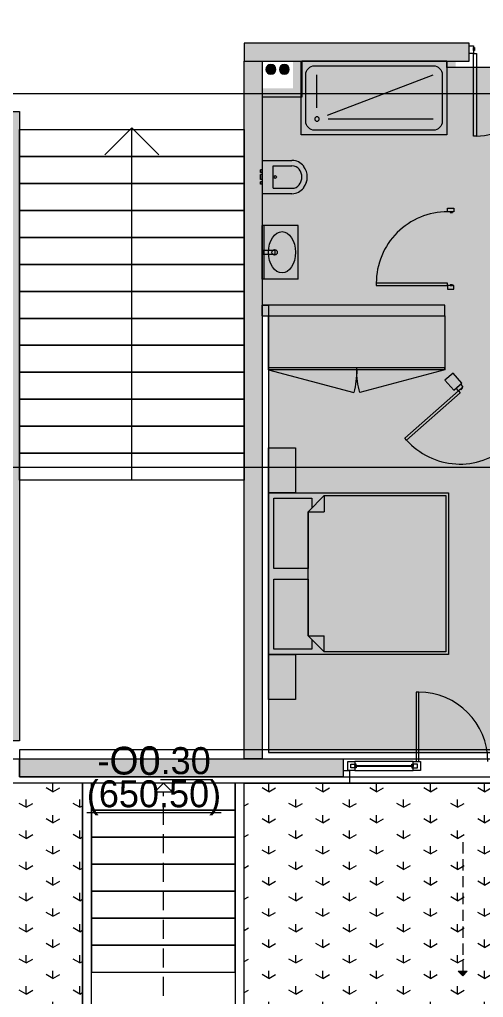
# Model space of a CAD drawing. Header units: millimetres. Extents: x 475159934 to 476245151, y 4620917055 to 4621447368.
# Drawn here: x 475283324 to 475288484, y 4620988635 to 4620999514 of the extents above; entities that cross this region are included whole.
import ezdxf

# ---------------------------------------------------------------- set-up
doc = ezdxf.new("R2010")
doc.units = ezdxf.units.MM
doc.header["$MEASUREMENT"] = 0
doc.linetypes.add('( Hidden )', pattern=[187.5, 125, -62.5])
doc.linetypes.add('Hidden Line', pattern=[317.5, 211.666667, -105.833333])
for name, color, linetype, lineweight in [('2D Drafting - General_Pen_No__1_Pen_No__7', 7, 'Continuous', 0), ('2D Drafting - General_Pen_No__1_Pen_No__7_Pen_No__7', 7, 'Continuous', 0), ('2D Drafting - General_Pen_No__250_Pen_No__2_Pen_No__7', 7, 'Continuous', 0), ('2D Drafting - General_Pen_No__250_Pen_No__7_Pen_No__250', 7, 'Continuous', 0), ('2D Drafting - General_Pen_No__250_Pen_No__7_Pen_No__7', 7, 'Continuous', 0), ('2D Drafting - General_Pen_No__7_Pen_No__250', 7, 'Continuous', 0), ('2D Drafting - General_Pen_No__7_Pen_No__7_Pen_No__250', 7, 'Continuous', 0), ('2D Drafting - General_Pen_No__7_Pen_No__7_Pen_No__7', 7, 'Continuous', 0), ('Doors_Pen_No__7_Pen_No__7_Pen_No__250', 7, 'Continuous', 0), ('Doors_Pen_No__7_Pen_No__7_Pen_No__7', 7, 'Continuous', 0), ('G-Anno-Nplt_Pen_No__151', 151, 'Continuous', 0), ('G-Anno-Nplt_Pen_No__4', 7, 'Continuous', 0), ('gegmebi_Pen_No__7_Pen_No__7', 7, 'Continuous', 0), ('kar-panjara_Pen_No__7_Pen_No__7_Pen_No__7', 7, 'Continuous', 0), ('New_._Pen_No__1', 1, 'Continuous', 0), ('New_._Pen_No__250', 7, 'Continuous', 0), ('New_0_Pen_No__42_Pen_No__250_Pen_No__250', 7, 'Continuous', 0), ('New_2D Drafting - General_Pen_No__250_Pen_No__7_Pen_No__112', 112, 'Continuous', 0), ('New_2D Drafting - General_Pen_No__250_Pen_No__7_Pen_No__4', 7, 'Continuous', 0), ('New_reg_nak_Pen_No__7', 7, 'Continuous', 0), ('New_shenobebi_Pen_No__7', 7, 'Continuous', 0), ('New_Structural - Bearing_Pen_No__250', 7, 'Continuous', 0), ('New_Structural - Bearing_Pen_No__4', 7, 'Continuous', 0), ('New_საბავშვო მოედნები_Pen_No__250', 7, 'Continuous', 0), ('shaxtebi da milebi_Pen_No__1_Pen_No__1_Pen_No__1', 1, 'Continuous', 0), ('zoma_Pen_No__1', 1, 'Continuous', 0), ('zoma_Pen_No__142', 142, 'Continuous', 0), ('zoma_Pen_No__5_Pen_No__5', 5, 'Continuous', 0)]:
    doc.layers.add(name, color=color, linetype=linetype, lineweight=lineweight)
for name, color, linetype, lineweight, true_color in [('New_0_Pen_No__7_Pen_No__252', 7, 'Continuous', 0, 0x666666), ('New_Interior - Furniture _Pen_No__252', 7, 'Continuous', 0, 0x666666), ('New_R03_Nakveti_Pen_No__252', 7, 'Continuous', 0, 0x666666), ('New_საბავშვო მოედნები_Pen_No__252', 7, 'Continuous', 0, 0x666666), ('shaxtebi da milebi_Pen_No__5_Pen_No__5_Pen_No__252', 7, 'Continuous', 0, 0x666666)]:
    doc.layers.add(name, color=color, linetype=linetype, lineweight=lineweight, true_color=true_color)
for name, color, linetype in [('New_Interior - Furniture', 7, 'Continuous'), ('New_R03_Nakveti', 7, 'Continuous'), ('New_Structural - Bearing', 7, 'Continuous'), ('New_საბავშვო მოედნები', 7, 'Continuous'), ('zoma', 7, 'Continuous')]:
    doc.layers.add(name, color=color, linetype=linetype)
doc.styles.add('GENERATED_STYLE_3', font='arial.ttf')
doc.styles.add('GENERATED_STYLE_6', font='avaza.ttf')
doc.dimstyles.new('GENERATED_STYLE__11', dxfattribs={"dimtxt": 500, "dimasz": 228, "dimexe": 0.18, "dimexo": 3, "dimgap": 0, "dimtad": 1, "dimlfac": 0.001, "dimzin": 0, "dimdsep": 46, "dimtxsty": 'GENERATED_STYLE_3', "dimblk": 'ARROWHEAD_2', "dimblk1": 'ARROWHEAD_2', "dimblk2": 'ARROWHEAD_2', "dimcen": 0.09, "dimclrd": 1, "dimclre": 1, "dimclrt": 1, "dimadec": 0, "dimazin": 0, "dimtfac": 1, "dimtdec": 4, "dimtmove": 2, "dimatfit": 3, "dimfxl": 1, "dimtolj": 1, "dimtzin": 0, "dimarcsym": 0})
doc.dimstyles.new('GENERATED_STYLE__3', dxfattribs={"dimtxt": 200, "dimasz": 64.421331, "dimexe": 0.18, "dimexo": 3, "dimgap": 0, "dimtad": 1, "dimtih": 1, "dimtoh": 1, "dimlfac": 0.001, "dimzin": 0, "dimdsep": 46, "dimtxsty": 'GENERATED_STYLE_3', "dimblk": 'ARROWHEAD_2', "dimblk1": 'ARROWHEAD_2', "dimblk2": 'ARROWHEAD_2', "dimcen": 0.09, "dimclrd": 142, "dimclre": 142, "dimclrt": 142, "dimadec": 0, "dimazin": 0, "dimtfac": 1, "dimtdec": 4, "dimtmove": 0, "dimatfit": 3, "dimfxl": 1, "dimtolj": 1, "dimtzin": 0, "dimarcsym": 0})
doc.dimstyles.new('GENERATED_STYLE__6', dxfattribs={"dimtxt": 200, "dimasz": 64.421331, "dimexe": 0.18, "dimexo": 3, "dimgap": 0, "dimtad": 1, "dimlfac": 0.001, "dimzin": 0, "dimdsep": 46, "dimtxsty": 'GENERATED_STYLE_3', "dimblk": 'ARROWHEAD_2', "dimblk1": 'ARROWHEAD_2', "dimblk2": 'ARROWHEAD_2', "dimcen": 0.09, "dimclrd": 142, "dimclre": 142, "dimclrt": 142, "dimadec": 0, "dimazin": 0, "dimtfac": 1, "dimtdec": 4, "dimtmove": 0, "dimatfit": 3, "dimfxl": 1, "dimtolj": 1, "dimtzin": 0, "dimarcsym": 0})
pattern_1 = [(90, (475826095.76, 4621095193.2), (-600, 0), [86.60254, -259.80762]), (90, (475826395.76, 4621095366.4), (-600, 0), [86.60254, -259.80762]), (30, (475826095.76, 4621095193.2), (-300, 519.61524), [86.60254, -259.80762]), (30, (475826095.76, 4621095539.6), (-300, 519.61524), [86.60254, -259.80762]), (150, (475826095.76, 4621095193.2), (300, 519.61524), [86.60254, -259.80762]), (150, (475826095.76, 4621095539.6), (300, 519.61524), [86.60254, -259.80762])]

# ---------------------------------------------------------------- blocks, each defined once
blk = doc.blocks.new('Bed Layout 23')
at = {"layer": 'New_R03_Nakveti_Pen_No__252', "color": 251, "linetype": 'Continuous', "lineweight": 0, "true_color": 0x666666}
for p, q in [((-900, 0), (-1400, 0)), ((-1400, 0), (-1400, -300)), ((-900, -300), (-900, 0)), ((900, 0), (-900, 0)), ((-900, 0), (-900, -2000)), ((1400, 0), (900, 0)), ((900, 0), (900, -300)), ((900, -2000), (900, 0)), ((1400, -300), (1400, 0)), ((-1400, -300), (-900, -300)), ((900, -300), (1400, -300)), ((-690, -440), (-870, -620)), ((0, -440), (-690, -440)), ((-690, -440), (-690, -620)), ((690, -440), (0, -440)), ((870, -620), (690, -440)), ((690, -440), (690, -620)), ((-870, -620), (-870, -1970)), ((-870, -620), (-690, -620)), ((870, -620), (690, -620)), ((870, -1970), (870, -620)), ((-900, -2000), (900, -2000)), ((-870, -1970), (0, -1970)), ((0, -1970), (870, -1970))]:
    blk.add_line(p, q, dxfattribs=at)
at = {"layer": 'New_R03_Nakveti_Pen_No__252', "color": 251, "linetype": 'Continuous', "lineweight": 0, "true_color": 0x666666, "flags": 128}
for points in [[(-60, -440), (-60, -60), (-840, -60), (-840, -480), (-730, -480), (-690, -440)], [(690, -440), (730, -480), (840, -480), (840, -60), (60, -60), (60, -440)]]:
    blk.add_lwpolyline(points, close=True, dxfattribs=at)
blk = doc.blocks.new('Shower Tray 26_11')
at = {"layer": 'New_Interior - Furniture _Pen_No__252', "color": 251, "linetype": 'Continuous', "lineweight": 0, "true_color": 0x666666}
for p, q in [((667, 1568), (150, 1568)), ((50, 1468), (50, 150)), ((175, 300), (175, 1468)), ((218, 292), (667, 1468)), ((767, 150), (767, 1468)), ((300, 175), (667, 175)), ((150, 50), (667, 50))]:
    blk.add_line(p, q, dxfattribs=at)
at = {"layer": 'New_Interior - Furniture _Pen_No__252', "color": 251, "linetype": 'Continuous', "lineweight": 0, "true_color": 0x666666, "flags": 128}
blk.add_lwpolyline([(817, 0), (817, 1618), (0, 1618), (0, 0)], close=True, dxfattribs=at)
at = {"layer": 'New_Interior - Furniture _Pen_No__252', "color": 251, "linetype": 'Continuous', "lineweight": 0, "true_color": 0x666666}
blk.add_circle((175, 175), 25, dxfattribs=at)
for centre, start, end in [((150, 1468), 90, 180), ((667, 1468), 0, 90), ((150, 150), 180, 270), ((667, 150), 270, 0)]:
    blk.add_arc(centre, 100, start, end, dxfattribs=at)
blk = doc.blocks.new('Bidet 26')
at = {"layer": 'New_Interior - Furniture _Pen_No__252', "color": 251, "linetype": 'Continuous', "lineweight": 0, "true_color": 0x666666}
for p, q in [((185, 0), (-185, 0)), ((-78, 20), (-75, 20)), ((-78, 0), (-78, 20)), ((-75, 20), (-65, 20)), ((-65, 20), (-55, 20)), ((-55, 20), (-52, 20)), ((-52, 0), (-52, 20)), ((-27, 20), (-19, 20)), ((-27, 0), (-27, 20)), ((-19, 20), (0, 20)), ((0, 20), (19, 20)), ((0, 0), (19, 0)), ((19, 20), (27, 20)), ((19, 0), (27, 0)), ((27, 0), (27, 20)), ((51, 20), (55, 20)), ((51, 0), (51, 20)), ((51, 0), (55, 0)), ((55, 20), (65, 20)), ((55, 0), (65, 0)), ((65, 20), (75, 20)), ((65, 0), (75, 0)), ((75, 20), (78, 20)), ((75, 0), (78, 0)), ((78, 0), (78, 20)), ((185, 0), (185, -330)), ((-185, 0), (-185, -330)), ((-78, 0), (-75, 0)), ((-75, 0), (-65, 0)), ((-65, 0), (-55, 0)), ((-55, 0), (-52, 0)), ((-27, 0), (-19, 0)), ((-19, 0), (0, 0)), ((-125, -120), (-125, -330)), ((-125, -120), (125, -120)), ((125, -120), (125, -330))]:
    blk.add_line(p, q, dxfattribs=at)
blk.add_circle((0, -142), 15, dxfattribs=at)
for centre, radius, start, end in [((-23, -330), 163, 180, 233.1301), ((-23, -330), 163, 180, 233.1301), ((-23, -330), 103, 180, 233.1301), ((0, -300), 140, 233.1301, 306.8699), ((22, -330), 103, 306.8699, 0), ((22, -330), 163, 306.8699, 0), ((0, -300), 200, 233.1301, 306.8699), ((0, -300), 200, 233.1301, 270)]:
    blk.add_arc(centre, radius, start, end, dxfattribs=at)
blk = doc.blocks.new('Multi-Basin Counter 26')
at = {"layer": 'New_Interior - Furniture _Pen_No__252', "color": 251, "linetype": 'Continuous', "lineweight": 0, "true_color": 0x666666}
for p, q in [((-300, 0), (300, 0)), ((-300, -400), (-300, 0)), ((300, -400), (300, 0)), ((-300, -20), (300, -20)), ((-300, -400), (300, -400))]:
    blk.add_line(p, q, dxfattribs=at)
at = {"layer": 'New_Interior - Furniture _Pen_No__252', "color": 251, "linetype": 'Continuous', "lineweight": 0, "true_color": 0x666666, "flags": 128}
blk.add_lwpolyline([(-20, -145), (20, -145), (20, -10), (-20, -10)], close=True, dxfattribs=at)
at = {"layer": 'New_Interior - Furniture _Pen_No__252', "color": 251, "linetype": 'Continuous', "lineweight": 0, "true_color": 0x666666}
blk.add_circle((0, -137.1895), 30, dxfattribs=at)
blk.add_ellipse((0, -220), major_axis=(230, 0), ratio=0.652173913, dxfattribs=at)
blk = doc.blocks.new('Wardrobe 01 26_27')
at = {"layer": 'New_Interior - Furniture _Pen_No__252', "color": 251, "linetype": 'Continuous', "lineweight": 0, "true_color": 0x666666}
for p, q in [((0, 20), (1962, 20)), ((0, 0), (0, 20)), ((0, 0), (947, -254)), ((981, 0), (981, 20)), ((1962, 0), (1014, -254))]:
    blk.add_line(p, q, dxfattribs=at)
at = {"layer": 'New_Interior - Furniture _Pen_No__252', "color": 251, "linetype": 'Continuous', "lineweight": 0, "true_color": 0x666666, "flags": 128}
blk.add_lwpolyline([(0, 0), (1962, 0), (1962, 600), (0, 600)], close=True, dxfattribs=at)
at = {"layer": 'New_Interior - Furniture _Pen_No__252', "color": 251, "linetype": 'Continuous', "lineweight": 0, "true_color": 0x666666}
for centre, start, end in [((0, 0), 345, 0), ((1962, 0), 180, 195)]:
    blk.add_arc(centre, 981, start, end, dxfattribs=at)
blk = doc.blocks.new('Line_84', base_point=(475288255, 4620990361))
at = {"layer": 'New_Structural - Bearing', "linetype": 'Continuous', "lineweight": 0, "true_color": 0x000000}
blk.add_hatch(color=18, dxfattribs=at).paths.add_polyline_path([(475288255, 4620988876), (475288305, 4620988926), (475288205, 4620988926)])
at = {"layer": 'New_Structural - Bearing_Pen_No__250', "color": 7, "linetype": '( Hidden )', "lineweight": 0}
blk.add_line((475288255, 4620990361), (475288255, 4620988926), dxfattribs=at)
at = {"layer": 'New_Structural - Bearing_Pen_No__4', "color": 7, "linetype": 'Continuous', "lineweight": 0}
for p, q in [((475288205, 4620988926), (475288305, 4620988926)), ((475288255, 4620988876), (475288205, 4620988926)), ((475288255, 4620988876), (475288305, 4620988926))]:
    blk.add_line(p, q, dxfattribs=at)
blk = doc.blocks.new('Line_88', base_point=(475284924, 4620988017))
at = {"layer": 'New_საბავშვო მოედნები_Pen_No__250', "color": 7, "linetype": 'Hidden Line', "lineweight": 0}
blk.add_line((475284924, 4620988017), (475284924, 4620990920), dxfattribs=at)
at = {"layer": 'New_საბავშვო მოედნები_Pen_No__252', "color": 251, "linetype": 'Continuous', "lineweight": 0, "true_color": 0x666666}
for p, q in [((475284924, 4620991020), (475284824, 4620990920)), ((475284924, 4620991020), (475285024, 4620990920)), ((475285024, 4620990920), (475284824, 4620990920))]:
    blk.add_line(p, q, dxfattribs=at)
blk = doc.blocks.new('*D1513', base_point=(475826096, 4621095193))
at = {"layer": 'zoma_Pen_No__1', "color": 1, "linetype": 'Continuous', "lineweight": 0, "transparency": 16777216}
for p, q in [((475297124, 4620991090), (475297124, 4620991237)), ((475297274, 4620991004), (475296974, 4620991177)), ((475297349, 4620991090), (475296899, 4620991090)), ((475297124, 4620982936), (475297124, 4620991090)), ((475296974, 4620983022), (475297274, 4620982849)), ((475297349, 4620982936), (475296899, 4620982936)), ((475297124, 4620982789), (475297124, 4620982936))]:
    blk.add_line(p, q, dxfattribs=at)
at = {"layer": 'zoma_Pen_No__1', "color": 1, "lineweight": 0, "transparency": 16777216, "insert": (475297024, 4620983768), "char_height": 500, "attachment_point": 7, "rotation": 90, "style": 'GENERATED_STYLE_3'}
blk.add_mtext('\\A1;{\\pql;\\fArial|b0|i0|c204|p0;\\W1.000000;8.15}', dxfattribs=at)
blk = doc.blocks.new('ARROWHEAD_2')
at = {"color": 0, "linetype": 'Continuous', "lineweight": 0}
for p, q in [((-0.378, -0.655), (0.378, 0.655)), ((0, 0), (-1, 0))]:
    blk.add_line(p, q, dxfattribs=at)
blk = doc.blocks.new('*D1607', base_point=(475826096, 4621095193))
at = {"layer": 'zoma_Pen_No__142', "color": 142, "linetype": 'Continuous', "lineweight": 0, "transparency": 16777216}
for p, q in [((475299200, 4621006290), (475299200, 4621006332)), ((475299264, 4621006290), (475299137, 4621006290)), ((475299243, 4621006266), (475299158, 4621006315)), ((475299200, 4620986936), (475299200, 4621006290)), ((475299264, 4620986936), (475299137, 4620986936)), ((475299158, 4620986960), (475299243, 4620986911)), ((475299200, 4620986894), (475299200, 4620986936))]:
    blk.add_line(p, q, dxfattribs=at)
at = {"layer": 'zoma_Pen_No__142', "color": 142, "lineweight": 0, "transparency": 16777216, "insert": (475299160, 4620996270), "char_height": 200, "attachment_point": 7, "rotation": 90, "style": 'GENERATED_STYLE_3'}
blk.add_mtext('\\A1;{\\pql;\\fArial|b0|i0|c204|p0;\\W1.000000;19.35}', dxfattribs=at)
blk = doc.blocks.new('*D1609', base_point=(475826096, 4621095193))
at = {"layer": 'zoma_Pen_No__142', "color": 142, "linetype": 'Continuous', "lineweight": 0, "transparency": 16777216}
for p, q in [((475298483, 4620990836), (475298356, 4620990836)), ((475298377, 4620990860), (475298462, 4620990811)), ((475298420, 4620987336), (475298420, 4620990836)), ((475298483, 4620987336), (475298356, 4620987336)), ((475298377, 4620987360), (475298462, 4620987311))]:
    blk.add_line(p, q, dxfattribs=at)
at = {"layer": 'zoma_Pen_No__142', "color": 142, "lineweight": 0, "transparency": 16777216, "insert": (475298380, 4620988819), "char_height": 200, "attachment_point": 7, "rotation": 90, "style": 'GENERATED_STYLE_3'}
blk.add_mtext('\\A1;{\\pql;\\fArial|b0|i0|c204|p0;\\W1.000000;3.50}', dxfattribs=at)
blk = doc.blocks.new('*D1610', base_point=(475826096, 4621095193))
at = {"layer": 'zoma_Pen_No__142', "color": 142, "linetype": 'Continuous', "lineweight": 0, "transparency": 16777216}
for p, q in [((475298377, 4620991760), (475298462, 4620991711)), ((475298483, 4620991736), (475298356, 4620991736)), ((475298420, 4620990836), (475298420, 4620991736)), ((475298483, 4620990836), (475298356, 4620990836)), ((475298377, 4620990860), (475298462, 4620990811))]:
    blk.add_line(p, q, dxfattribs=at)
at = {"layer": 'zoma_Pen_No__142', "color": 142, "lineweight": 0, "transparency": 16777216, "insert": (475298380, 4620991019), "char_height": 200, "attachment_point": 7, "rotation": 90, "style": 'GENERATED_STYLE_3'}
blk.add_mtext('\\A1;{\\pql;\\fArial|b0|i0|c204|p0;\\W1.000000;0.90}', dxfattribs=at)
blk = doc.blocks.new('*D1611', base_point=(475826096, 4621095193))
at = {"layer": 'zoma_Pen_No__142', "color": 142, "linetype": 'Continuous', "lineweight": 0, "transparency": 16777216}
for p, q in [((475298483, 4620994336), (475298356, 4620994336)), ((475298377, 4620994360), (475298462, 4620994311)), ((475298420, 4620991736), (475298420, 4620994336)), ((475298377, 4620991760), (475298462, 4620991711)), ((475298483, 4620991736), (475298356, 4620991736))]:
    blk.add_line(p, q, dxfattribs=at)
at = {"layer": 'zoma_Pen_No__142', "color": 142, "lineweight": 0, "transparency": 16777216, "char_height": 200, "attachment_point": 7, "rotation": 90, "style": 'GENERATED_STYLE_3'}
for s, insert in [('\\A1;{\\pql;\\fArial|b0|i0|c204|p0;\\W1.000000;0.40}', (475298380, 4620993777)), ('\\A1;{\\pql;\\fArial|b0|i0|c204|p0;\\W1.000000;2.60}', (475298380, 4620992769))]:
    blk.add_mtext(s, dxfattribs=dict(at, insert=insert))
blk = doc.blocks.new('*D1612', base_point=(475826096, 4621095193))
at = {"layer": 'zoma_Pen_No__142', "color": 142, "linetype": 'Continuous', "lineweight": 0, "transparency": 16777216}
for p, q in [((475298483, 4620994736), (475298356, 4620994736)), ((475298377, 4620994760), (475298462, 4620994711)), ((475298420, 4620994336), (475298420, 4620994736)), ((475298483, 4620994336), (475298356, 4620994336)), ((475298377, 4620994360), (475298462, 4620994311))]:
    blk.add_line(p, q, dxfattribs=at)
blk = doc.blocks.new('*D1613', base_point=(475826096, 4621095193))
at = {"layer": 'zoma_Pen_No__142', "color": 142, "linetype": 'Continuous', "lineweight": 0, "transparency": 16777216}
for p, q in [((475298377, 4620995360), (475298462, 4620995311)), ((475298483, 4620995336), (475298356, 4620995336)), ((475298420, 4620994736), (475298420, 4620995336)), ((475298483, 4620994736), (475298356, 4620994736)), ((475298377, 4620994760), (475298462, 4620994711))]:
    blk.add_line(p, q, dxfattribs=at)
at = {"layer": 'zoma_Pen_No__142', "color": 142, "lineweight": 0, "transparency": 16777216, "insert": (475298380, 4620994769), "char_height": 200, "attachment_point": 7, "rotation": 90, "style": 'GENERATED_STYLE_3'}
blk.add_mtext('\\A1;{\\pql;\\fArial|b0|i0|c204|p0;\\W1.000000;0.60}', dxfattribs=at)
blk = doc.blocks.new('*D1614', base_point=(475826096, 4621095193))
at = {"layer": 'zoma_Pen_No__142', "color": 142, "linetype": 'Continuous', "lineweight": 0, "transparency": 16777216}
for p, q in [((475298483, 4620996936), (475298356, 4620996936)), ((475298377, 4620996960), (475298462, 4620996911)), ((475298420, 4620995336), (475298420, 4620996936)), ((475298377, 4620995360), (475298462, 4620995311)), ((475298483, 4620995336), (475298356, 4620995336))]:
    blk.add_line(p, q, dxfattribs=at)
at = {"layer": 'zoma_Pen_No__142', "color": 142, "lineweight": 0, "transparency": 16777216, "insert": (475298380, 4620995869), "char_height": 200, "attachment_point": 7, "rotation": 90, "style": 'GENERATED_STYLE_3'}
blk.add_mtext('\\A1;{\\pql;\\fArial|b0|i0|c204|p0;\\W1.000000;1.60}', dxfattribs=at)
blk = doc.blocks.new('*D1615', base_point=(475826096, 4621095193))
at = {"layer": 'zoma_Pen_No__142', "color": 142, "linetype": 'Continuous', "lineweight": 0, "transparency": 16777216}
for p, q in [((475298377, 4621001760), (475298462, 4621001711)), ((475298483, 4621001736), (475298356, 4621001736)), ((475298420, 4620996936), (475298420, 4621001736)), ((475298483, 4620996936), (475298356, 4620996936)), ((475298377, 4620996960), (475298462, 4620996911))]:
    blk.add_line(p, q, dxfattribs=at)
at = {"layer": 'zoma_Pen_No__142', "color": 142, "lineweight": 0, "transparency": 16777216, "char_height": 200, "attachment_point": 7, "rotation": 90, "style": 'GENERATED_STYLE_3'}
for s, insert in [('\\A1;{\\pql;\\fArial|b0|i0|c204|p0;\\W1.000000;0.40}', (475298380, 4621001177)), ('\\A1;{\\pql;\\fArial|b0|i0|c204|p0;\\W1.000000;4.80}', (475298380, 4620999069))]:
    blk.add_mtext(s, dxfattribs=dict(at, insert=insert))
blk = doc.blocks.new('*D1639', base_point=(475826096, 4621095193))
at = {"layer": 'zoma_Pen_No__142', "color": 142, "linetype": 'Continuous', "lineweight": 0, "transparency": 16777216}
for p, q in [((475282954, 4620984416), (475282905, 4620984331)), ((475282929, 4620984310), (475282929, 4620984437)), ((475282929, 4620984374), (475283329, 4620984374)), ((475283354, 4620984416), (475283305, 4620984331)), ((475283329, 4620984310), (475283329, 4620984437))]:
    blk.add_line(p, q, dxfattribs=at)
blk = doc.blocks.new('*D1640', base_point=(475826096, 4621095193))
at = {"layer": 'zoma_Pen_No__142', "color": 142, "linetype": 'Continuous', "lineweight": 0, "transparency": 16777216}
for p, q in [((475283354, 4620984416), (475283305, 4620984331)), ((475283329, 4620984310), (475283329, 4620984437)), ((475283329, 4620984374), (475289829, 4620984374)), ((475289854, 4620984416), (475289805, 4620984331)), ((475289829, 4620984310), (475289829, 4620984437))]:
    blk.add_line(p, q, dxfattribs=at)
at = {"layer": 'zoma_Pen_No__142', "color": 142, "lineweight": 0, "transparency": 16777216, "char_height": 200, "attachment_point": 7, "style": 'GENERATED_STYLE_3'}
for s, insert in [('\\A1;{\\pql;\\fArial|b0|i0|c204|p0;\\W1.000000;6.50}', (475286312, 4620984414)), ('\\A1;{\\pql;\\fArial|b0|i0|c204|p0;\\W1.000000;0.40}', (475289271, 4620984414))]:
    blk.add_mtext(s, dxfattribs=dict(at, insert=insert))

msp = doc.modelspace()

# ---------------------------------------------------------------- hatches: boundary and pattern name
at = {"layer": '2D Drafting - General_Pen_No__250_Pen_No__2_Pen_No__7', "linetype": 'Continuous', "lineweight": 0}
for points in [[(475288075.873, 4620999050.164), (475288175.598, 4620999050.164), (475288175.598, 4620997416.378), (475288075.874, 4620997416.378)], [(475288175.599, 4620996516.378), (475288055.875, 4620996516.378), (475288055.874, 4620995501.303), (475288175.598, 4620995501.303)]]:
    msp.add_hatch(color=7, dxfattribs=at).paths.add_polyline_path(points)
at = {"layer": '2D Drafting - General_Pen_No__250_Pen_No__7_Pen_No__7', "linetype": 'Continuous', "lineweight": 0}
for points in [[(475288323.952, 4620999250.164), (475285824.348, 4620999250.164), (475285824.348, 4620999050.164), (475288323.952, 4620999050.164)], [(475286024.348, 4620999050.164), (475286024.348, 4620991290.239), (475285824.348, 4620991290.239), (475285824.348, 4620999050.164)], [(475286464.536, 4620998650.164), (475286024.348, 4620998650.164), (475286024.348, 4620998750.164), (475286364.348, 4620998750.164), (475286364.348, 4620999050.164), (475286464.536, 4620999050.164)], [(475283324.35, 4620998490.239), (475283324.35, 4620991490.239), (475283124.35, 4620991490.239), (475283124.35, 4620998490.239)], [(475288055.875, 4620996218.069), (475288055.875, 4620996338.069), (475286017.537, 4620996338.069), (475286017.537, 4620996218.069)], [(475288154.576, 4620995390.272), (475288244.425, 4620995469.815), (475288148.044, 4620995578.84), (475288056.421, 4620995501.303)], [(475283324.343, 4620991090.246), (475283324.343, 4620991290.246), (475286924.242, 4620991290.246), (475286924.242, 4620991090.246)]]:
    msp.add_hatch(color=7, dxfattribs=at).paths.add_polyline_path(points)
at = {"layer": 'G-Anno-Nplt_Pen_No__151', "linetype": 'Continuous', "lineweight": 0, "true_color": 0x1f2f3f}
msp.add_hatch(color=169, dxfattribs=at).paths.add_polyline_path([(475293254.343, 4620997980.051), (475293254.343, 4620998620.239), (475290734.538, 4620998620.239), (475290734.538, 4620998220.233), (475290054.35, 4620998220.233), (475290054.35, 4620998420.239), (475289754.35, 4620998420.239), (475289754.35, 4620998980.164), (475288075.875, 4620998980.164), (475288075.875, 4620999050.164), (475286464.536, 4620999050.164), (475286464.536, 4620998650.164), (475286024.348, 4620998650.164), (475286024.348, 4620996338.069), (475286094.348, 4620996338.069), (475286094.348, 4620991360.246), (475289754.35, 4620991360.246), (475289754.35, 4620991560.239), (475290294.35, 4620991560.239), (475290294.35, 4620991360.246), (475293554.343, 4620991360.246), (475293554.343, 4620993560.239), (475296854.35, 4620993560.239), (475296854.35, 4620997980.051)])
at = {"layer": 'New_2D Drafting - General_Pen_No__250_Pen_No__7_Pen_No__112', "linetype": 'Continuous', "lineweight": 0}
h = msp.add_hatch(dxfattribs=at)
h.set_pattern_fill('GRASS', color=112, style=0, pattern_type=2)
h.set_pattern_definition(pattern_1)
h.paths.add_polyline_path([(475267724.825, 4620991020.483), (475267724.825, 4620988076.707), (475275524.188, 4620988076.707), (475275524.188, 4620983380.09, 0.871800367), (475276224.343, 4620983380.09), (475276224.343, 4620988076.707), (475284024.818, 4620988076.707), (475284024.818, 4620991020.483)])
h = msp.add_hatch(dxfattribs=at)
h.set_pattern_fill('GRASS', color=112, style=0, pattern_type=2)
h.set_pattern_definition(pattern_1)
h.paths.add_polyline_path([(475285824.374, 4620988079.591), (475285824.374, 4620991020.243), (475302324.483, 4620991020.243), (475302324.483, 4620988079.591), (475296824.375, 4620988079.591), (475296824.375, 4620983476.938, -1.139779736), (475296123.943, 4620983476.938), (475296123.943, 4620988079.591)])
at = {"layer": 'shaxtebi da milebi_Pen_No__1_Pen_No__1_Pen_No__1', "linetype": 'Continuous', "lineweight": 0}
msp.add_hatch(color=1, dxfattribs=at).paths.add_polyline_path([(475286174.978, 4620998960.164, -1), (475286064.978, 4620998960.164, -1)])
at = {"layer": 'shaxtebi da milebi_Pen_No__5_Pen_No__5_Pen_No__252', "linetype": 'Continuous', "lineweight": 0, "true_color": 0x666666}
msp.add_hatch(color=251, dxfattribs=at).paths.add_polyline_path([(475286324.978, 4620998960.164, 1), (475286214.978, 4620998960.164, 1)])

# ---------------------------------------------------------------- linework, layer by layer
at = {"layer": '2D Drafting - General_Pen_No__1_Pen_No__7', "color": 7, "linetype": 'Continuous', "lineweight": 0, "flags": 128}
msp.add_lwpolyline([(475283324.343, 4620991090.239), (475289824.343, 4620991090.239), (475289824.343, 4620991390.239), (475283324.343, 4620991390.239)], close=True, dxfattribs=at)
at = {"layer": '2D Drafting - General_Pen_No__1_Pen_No__7_Pen_No__7', "color": 7, "linetype": 'Continuous', "lineweight": 0}
msp.add_arc((475288381.674, 4620999110.993), 893.239, 271.603806, 1.603806, dxfattribs=at)
at = {"layer": '2D Drafting - General_Pen_No__250_Pen_No__7_Pen_No__250', "color": 7, "linetype": 'Continuous', "lineweight": 0, "flags": 128}
for points in [[(475286024.348, 4620999050.164), (475286024.348, 4620991290.239), (475285824.348, 4620991290.239), (475285824.348, 4620999050.164)], [(475283324.35, 4620998490.239), (475283324.35, 4620991490.239), (475283124.35, 4620991490.239), (475283124.35, 4620998490.239)], [(475288055.875, 4620996218.069), (475288055.875, 4620996338.069), (475286017.537, 4620996338.069), (475286017.537, 4620996218.069)], [(475288154.576, 4620995390.272), (475288244.425, 4620995469.815), (475288148.044, 4620995578.84), (475288056.421, 4620995501.303)], [(475283324.343, 4620991090.246), (475283324.343, 4620991290.246), (475286924.242, 4620991290.246), (475286924.242, 4620991090.246)]]:
    msp.add_lwpolyline(points, close=True, dxfattribs=at)
at = {"layer": '2D Drafting - General_Pen_No__250_Pen_No__7_Pen_No__7', "color": 7, "linetype": 'Continuous', "lineweight": 0, "flags": 128}
msp.add_lwpolyline([(475288323.952, 4620999250.164), (475285824.348, 4620999250.164), (475285824.348, 4620999050.164), (475288323.952, 4620999050.164)], close=True, dxfattribs=at)
at = {"layer": '2D Drafting - General_Pen_No__7_Pen_No__250', "color": 7, "linetype": 'Continuous', "lineweight": 0, "flags": 128}
msp.add_lwpolyline([(475286924.242, 4620991160.719), (475286994.257, 4620991160.719), (475286994.256, 4620991020.457)], dxfattribs=at)
at = {"layer": '2D Drafting - General_Pen_No__7_Pen_No__7_Pen_No__250', "color": 7, "linetype": 'Continuous', "lineweight": 0}
msp.add_arc((475288223.71, 4620995363.092), 794.311, 221.5182054, 311.5198869, dxfattribs=at)
at = {"layer": '2D Drafting - General_Pen_No__7_Pen_No__7_Pen_No__7', "color": 7, "linetype": 'Continuous', "lineweight": 0, "flags": 128}
msp.add_lwpolyline([(475287054.244, 4620991160.559), (475287704.244, 4620991160.587), (475287704.24, 4620991260.526), (475287054.24, 4620991260.498)], close=True, dxfattribs=at)
at = {"layer": '2D Drafting - General_Pen_No__7_Pen_No__7_Pen_No__7', "color": 7, "linetype": 'Continuous', "lineweight": 0}
for centre, radius, start, end in [((475288086.314, 4620996582.556), 794.311, 89.9983036, 179.9999851), ((475287763.929, 4620991260.54), 770.311, 0.005711, 90.0025313)]:
    msp.add_arc(centre, radius, start, end, dxfattribs=at)
at = {"layer": 'Doors_Pen_No__7_Pen_No__7_Pen_No__250', "color": 7, "linetype": 'Continuous', "lineweight": 0, "flags": 128}
for points in [[(475288230.559, 4620995457.539), (475288256.749, 4620995427.956), (475288206.034, 4620995383.058), (475288179.844, 4620995412.642)], [(475288206.034, 4620995383.058), (475288223.71, 4620995363.092), (475287628.974, 4620994836.576), (475287611.297, 4620994856.543)], [(475288245.967, 4620995418.41), (475288251.859, 4620995411.755), (475288231.893, 4620995394.079), (475288226.001, 4620995400.734)]]:
    msp.add_lwpolyline(points, close=True, dxfattribs=at)
at = {"layer": 'Doors_Pen_No__7_Pen_No__7_Pen_No__7', "color": 7, "linetype": 'Continuous', "lineweight": 0, "flags": 128}
for points in [[(475288323.952, 4620999220.66), (475288373.341, 4620999220.66), (475288373.341, 4620999135.993), (475288323.952, 4620999135.993)], [(475288373.341, 4620999202.66), (475288384.452, 4620999202.66), (475288384.452, 4620999169.327), (475288373.341, 4620999169.327)], [(475288373.341, 4620999135.993), (475288406.674, 4620999135.993), (475288406.674, 4620998218.105), (475288373.341, 4620998218.105)], [(475288154.071, 4620997416.378), (475288154.071, 4620997376.867), (475288086.337, 4620997376.867), (475288086.337, 4620997416.378)], [(475288139.671, 4620997367.978), (475288139.671, 4620997376.867), (475288113.004, 4620997376.867), (475288113.004, 4620997367.978)], [(475288086.314, 4620996555.889), (475288086.314, 4620996582.556), (475287292.003, 4620996582.556), (475287292.003, 4620996555.889)], [(475288154.047, 4620996516.378), (475288154.047, 4620996555.889), (475288086.314, 4620996555.889), (475288086.314, 4620996516.378)], [(475288139.647, 4620996555.889), (475288139.647, 4620996564.778), (475288112.981, 4620996564.778), (475288112.981, 4620996555.889)], [(475287737.262, 4620991260.538), (475287763.929, 4620991260.54), (475287763.895, 4620992030.851), (475287737.228, 4620992030.849)]]:
    msp.add_lwpolyline(points, close=True, dxfattribs=at)
at = {"layer": 'G-Anno-Nplt_Pen_No__4', "color": 7, "linetype": 'Continuous', "lineweight": 0, "flags": 128}
msp.add_lwpolyline([(475293254.343, 4620997980.051), (475293254.343, 4620998620.239), (475290734.538, 4620998620.239), (475290734.538, 4620998220.233), (475290054.35, 4620998220.233), (475290054.35, 4620998420.239), (475289754.35, 4620998420.239), (475289754.35, 4620998980.164), (475288075.875, 4620998980.164), (475288075.875, 4620999050.164), (475286464.536, 4620999050.164), (475286464.536, 4620998650.164), (475286024.348, 4620998650.164), (475286024.348, 4620996338.069), (475286094.348, 4620996338.069), (475286094.348, 4620991360.246), (475289754.35, 4620991360.246), (475289754.35, 4620991560.239), (475290294.35, 4620991560.239), (475290294.35, 4620991360.246), (475293554.343, 4620991360.246), (475293554.343, 4620993560.239), (475296854.35, 4620993560.239), (475296854.35, 4620997980.051)], close=True, dxfattribs=at)
at = {"layer": 'gegmebi_Pen_No__7_Pen_No__7', "color": 7, "linetype": 'Continuous', "lineweight": 0, "flags": 128}
for points in [[(475284574.348, 4620998310.238), (475284274.348, 4620998010.238)], [(475284574.348, 4620994390.238), (475284574.348, 4620998310.238), (475284874.348, 4620998010.238)]]:
    msp.add_lwpolyline(points, dxfattribs=at)
at = {"layer": 'kar-panjara_Pen_No__7_Pen_No__7_Pen_No__7', "color": 7, "linetype": 'Continuous', "lineweight": 0, "flags": 128}
for points in [[(475287054.244, 4620991160.559), (475286974.244, 4620991160.555), (475286974.24, 4620991260.555), (475287054.24, 4620991260.559)], [(475287009.241, 4620991230.496), (475287054.241, 4620991230.498), (475287054.242, 4620991215.498), (475287054.242, 4620991205.498), (475287069.242, 4620991205.498), (475287069.243, 4620991190.498), (475287009.243, 4620991190.496)], [(475287069.241, 4620991230.498), (475287054.241, 4620991230.498), (475287054.242, 4620991215.498), (475287069.242, 4620991215.498)], [(475287054.242, 4620991215.498), (475287704.242, 4620991215.526), (475287704.242, 4620991205.526), (475287054.242, 4620991205.498)], [(475287689.241, 4620991230.526), (475287704.241, 4620991230.526), (475287704.242, 4620991215.526), (475287689.242, 4620991215.526)], [(475287749.241, 4620991230.528), (475287704.241, 4620991230.526), (475287704.242, 4620991215.526), (475287704.242, 4620991205.526), (475287689.242, 4620991205.526), (475287689.243, 4620991190.526), (475287749.243, 4620991190.528)], [(475287784.244, 4620991160.53), (475287704.244, 4620991160.526), (475287704.24, 4620991260.526), (475287784.24, 4620991260.53)]]:
    msp.add_lwpolyline(points, close=True, dxfattribs=at)
at = {"layer": 'New_._Pen_No__250', "color": 7, "linetype": 'Continuous', "lineweight": 0, "flags": 128}
for points in [[(475284024.824, 4620988017.243), (475284124.42, 4620988017.243), (475284124.394, 4620991020.243), (475284024.824, 4620991020.243)], [(475285724.415, 4620988017.243), (475285824.396, 4620988017.243), (475285824.377, 4620991020.243), (475285724.415, 4620991020.243)]]:
    msp.add_lwpolyline(points, close=True, dxfattribs=at)
at = {"layer": 'New_0_Pen_No__42_Pen_No__250_Pen_No__250', "color": 7, "linetype": 'Continuous', "lineweight": 0, "flags": 128}
for points in [[(475284124.397, 4620990719.943), (475285724.397, 4620990719.943), (475285724.397, 4620991020.243), (475284124.397, 4620991020.243)], [(475284124.397, 4620990419.643), (475285724.397, 4620990419.643), (475285724.397, 4620990719.943), (475284124.397, 4620990719.943)], [(475284124.397, 4620990119.343), (475285724.397, 4620990119.343), (475285724.397, 4620990419.643), (475284124.397, 4620990419.643)], [(475284124.397, 4620989819.043), (475285724.397, 4620989819.043), (475285724.397, 4620990119.343), (475284124.397, 4620990119.343)], [(475284124.397, 4620989518.743), (475285724.397, 4620989518.743), (475285724.397, 4620989819.043), (475284124.397, 4620989819.043)], [(475284124.397, 4620989218.443), (475285724.397, 4620989218.443), (475285724.397, 4620989518.743), (475284124.397, 4620989518.743)], [(475284124.397, 4620988918.143), (475285724.397, 4620988918.143), (475285724.397, 4620989218.443), (475284124.397, 4620989218.443)]]:
    msp.add_lwpolyline(points, close=True, dxfattribs=at)
at = {"layer": 'New_0_Pen_No__7_Pen_No__252', "color": 251, "linetype": 'Continuous', "lineweight": 0, "true_color": 0x666666}
msp.add_line((475284024.818, 4620989290.387), (475284024.818, 4620991020.243), dxfattribs=at)
at = {"layer": 'New_2D Drafting - General_Pen_No__250_Pen_No__7_Pen_No__4', "color": 7, "linetype": 'Continuous', "lineweight": 0, "flags": 128}
for points in [[(475267724.825, 4620991020.483), (475267724.825, 4620988076.707), (475275524.188, 4620988076.707), (475275524.188, 4620983380.09, 0.871800367), (475276224.343, 4620983380.09), (475276224.343, 4620988076.707), (475284024.818, 4620988076.707), (475284024.818, 4620991020.483)], [(475285824.374, 4620988079.591), (475285824.374, 4620991020.243), (475302324.483, 4620991020.243), (475302324.483, 4620988079.591), (475296824.375, 4620988079.591), (475296824.375, 4620983476.938, -1.139779736), (475296123.943, 4620983476.938), (475296123.943, 4620988079.591)]]:
    msp.add_lwpolyline(points, format="xyb", close=True, dxfattribs=at)
at = {"layer": 'New_reg_nak_Pen_No__7', "color": 7, "linetype": 'Continuous', "lineweight": 0, "flags": 128}
msp.add_lwpolyline([(475293824.334, 4620991090.269), (475293824.334, 4620991020.243), (475280224.285, 4620991020.243), (475280224.285, 4620991090.253)], dxfattribs=at)
at = {"layer": 'New_shenobebi_Pen_No__7', "color": 7, "linetype": 'Continuous', "lineweight": 0}
for points in [[(475283324.348, 4620998290.239), (475285824.348, 4620998290.239), (475285824.348, 4620997990.239), (475283324.348, 4620997990.239)], [(475283324.348, 4620997990.239), (475285824.348, 4620997990.239), (475285824.348, 4620997690.239), (475283324.348, 4620997690.239)], [(475283324.348, 4620997690.239), (475285824.348, 4620997690.239), (475285824.348, 4620997390.239), (475283324.348, 4620997390.239)], [(475283324.348, 4620997390.239), (475285824.348, 4620997390.239), (475285824.348, 4620997090.239), (475283324.348, 4620997090.239)], [(475283324.348, 4620997090.239), (475285824.348, 4620997090.239), (475285824.348, 4620996790.239), (475283324.348, 4620996790.239)], [(475283324.348, 4620996790.239), (475285824.348, 4620996790.239), (475285824.348, 4620996490.239), (475283324.348, 4620996490.239)], [(475283324.348, 4620996490.239), (475285824.348, 4620996490.239), (475285824.348, 4620996190.239), (475283324.348, 4620996190.239)], [(475283324.348, 4620996190.239), (475285824.348, 4620996190.239), (475285824.348, 4620995890.239), (475283324.348, 4620995890.239)], [(475283324.348, 4620995890.239), (475285824.348, 4620995890.239), (475285824.348, 4620995590.239), (475283324.348, 4620995590.239)], [(475283324.348, 4620995590.239), (475285824.348, 4620995590.239), (475285824.348, 4620995290.238), (475283324.348, 4620995290.238)], [(475283324.348, 4620995290.238), (475285824.348, 4620995290.238), (475285824.348, 4620994990.238), (475283324.348, 4620994990.238)], [(475283324.348, 4620994990.238), (475285824.348, 4620994990.238), (475285824.348, 4620994690.238), (475283324.348, 4620994690.238)], [(475283324.348, 4620994690.238), (475285824.348, 4620994690.238), (475285824.348, 4620994390.238), (475283324.348, 4620994390.238)]]:
    msp.add_lwpolyline(points, close=True, dxfattribs=at)
at = {"layer": 'shaxtebi da milebi_Pen_No__1_Pen_No__1_Pen_No__1', "color": 1, "linetype": 'Continuous', "lineweight": 0, "flags": 128}
msp.add_lwpolyline([(475286174.978, 4620998960.164, 1), (475286064.978, 4620998960.164, 1)], format="xyb", close=True, dxfattribs=at)
at = {"layer": 'shaxtebi da milebi_Pen_No__5_Pen_No__5_Pen_No__252', "color": 251, "linetype": 'Continuous', "lineweight": 0, "true_color": 0x666666, "flags": 128}
msp.add_lwpolyline([(475286324.978, 4620998960.164, 1), (475286214.978, 4620998960.164, 1)], format="xyb", close=True, dxfattribs=at)
at = {"layer": 'zoma_Pen_No__5_Pen_No__5', "color": 5, "linetype": 'Continuous', "lineweight": 0}
for p, q in [((475229343.792, 4620998690.239), (475300771.399, 4620998690.239)), ((475229343.792, 4620994535.604), (475300771.399, 4620994535.604)), ((475229343.792, 4620991290.239), (475300771.399, 4620991290.239))]:
    msp.add_line(p, q, dxfattribs=at)

# ---------------------------------------------------------------- block references
at = {"layer": 'New_Interior - Furniture', "color": 1, "linetype": 'Continuous', "lineweight": 0, "xscale": -1, "zscale": 1000, "rotation": 270}
msp.add_blockref('Shower Tray 26_11', (475286457.725, 4620998233.271), dxfattribs=at)
at = {"layer": 'New_Interior - Furniture', "color": 1, "linetype": 'Continuous', "lineweight": 0, "zscale": 1000, "rotation": 90}
for name, p in [('Bidet 26', (475286024.348, 4620997762.791)), ('Multi-Basin Counter 26', (475286024.348, 4620996924.926))]:
    msp.add_blockref(name, p, dxfattribs=at)
at = {"layer": 'New_Interior - Furniture', "color": 1, "linetype": 'Continuous', "lineweight": 0, "xscale": -1, "zscale": 1000}
msp.add_blockref('Wardrobe 01 26_27', (475288055.875, 4620995618.069), dxfattribs=at)
at = {"layer": 'New_R03_Nakveti', "color": 251, "linetype": 'Continuous', "lineweight": 0, "true_color": 0x666666, "xscale": -0.9999999999999997, "zscale": 1000, "rotation": 90.0029726951062}
msp.add_blockref('Bed Layout 23', (475286094.42, 4620993348.764), dxfattribs=at)
at = {"layer": 'New_Structural - Bearing', "color": 7, "linetype": '( Hidden )', "lineweight": 0}
msp.add_blockref('Line_84', (475288254.933, 4620990360.815), dxfattribs=at)
at = {"layer": 'New_საბავშვო მოედნები', "color": 7, "linetype": 'Hidden Line', "lineweight": 0}
msp.add_blockref('Line_88', (475284924.397, 4620988017.243), dxfattribs=at)

# ---------------------------------------------------------------- texts
at = {"layer": 'New_._Pen_No__1', "color": 1, "linetype": 'Continuous', "lineweight": 0, "insert": (475284819.48, 4620991428.626), "char_height": 308.823529, "attachment_point": 2, "line_spacing_factor": 0.712709, "style": 'GENERATED_STYLE_6'}
msp.add_mtext('\\A1;{\\pqc;\\fAvaza|b0|i0|c0|p0;\\W1.000000;-\\fAvaza|b0|i0|c0|p0;\\W1.000000;O\\fArial|b0|i0|c204|p0;\\H1.029412x;\\W1.000000;0\\fAvaza|b0|i0|c0|p0;\\L\\H0.943673x;\\W1.000000;\\L.30\\P\\pqc;\\fAvaza|b0|i0|c0|p0;\\W1.000000;(650.50)}', dxfattribs=at)

# ---------------------------------------------------------------- dimensions: what is measured, and where the dimension line sits
at = {"layer": 'zoma', "color": 142, "linetype": 'Continuous', "lineweight": 0}
for base, p1, p2, picture, middle in [((475299200.263, 4621006290.239), (475232908.837, 4620986935.604), (475254624.343, 4621006290.239), '*D1607', (475299060.263, 4620996604.749)), ((475298419.678, 4621001735.604), (475232908.837, 4620996935.606), (475232908.837, 4621001735.604), '*D1615', (475298279.678, 4620999327.601)), ((475298419.678, 4620996935.606), (475232909.092, 4620995335.604), (475232908.837, 4620996935.606), '*D1614', (475298279.678, 4620996127.601)), ((475298419.678, 4620995335.604), (475232908.837, 4620994735.604), (475232909.092, 4620995335.604), '*D1613', (475298279.678, 4620995027.6)), ((475298419.678, 4620994735.604), (475232908.837, 4620994335.604), (475232908.837, 4620994735.604), '*D1612', (475298279.678, 4620994036.183)), ((475298419.678, 4620994335.604), (475232908.837, 4620991735.604), (475232908.837, 4620994335.604), '*D1611', (475298279.678, 4620993027.6)), ((475298419.678, 4620991735.604), (475232908.837, 4620990835.604), (475232908.837, 4620991735.604), '*D1610', (475298279.678, 4620991277.6)), ((475298419.678, 4620990835.604), (475232908.837, 4620987335.604), (475232908.837, 4620990835.604), '*D1609', (475298279.678, 4620989077.6))]:
    dim = msp.add_linear_dim(base=base, p1=p1, p2=p2, angle=90, dimstyle='GENERATED_STYLE__6', dxfattribs=at)
    dim.commit()
    dim.dimension.update_dxf_attribs({"geometry": picture, "text_midpoint": middle, "dimtype": 160, "text_rotation": 90})
for base, p1, p2, picture, middle in [((475283329.31, 4620984373.583), (475282929.312, 4621001623.949), (475283329.31, 4621001623.949), '*D1639', (475282629.891, 4620984513.583)), ((475289829.31, 4620984373.583), (475283329.31, 4621001623.949), (475289829.31, 4621001623.949), '*D1640', (475286571.306, 4620984513.583))]:
    dim = msp.add_linear_dim(base=base, p1=p1, p2=p2, dimstyle='GENERATED_STYLE__3', dxfattribs=at)
    dim.commit()
    dim.dimension.update_dxf_attribs({"geometry": picture, "text_midpoint": middle, "dimtype": 160})
at = {"layer": 'zoma', "color": 1, "linetype": 'Continuous', "lineweight": 0}
dim = msp.add_linear_dim(base=(475297124.343, 4620991090.239), p1=(475297124.143, 4620982935.568), p2=(475233224.336, 4620991090.239), angle=90, dimstyle='GENERATED_STYLE__11', dxfattribs=at)
dim.commit()
dim.dimension.update_dxf_attribs({"geometry": '*D1513', "text_midpoint": (475296774.343, 4620984415.64), "dimtype": 160, "text_rotation": 90})

doc.saveas('drawing.dxf')
